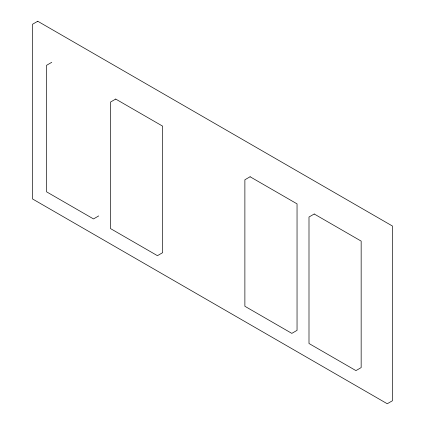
<?xml version="1.0" encoding="UTF-8"?>
<svg xmlns="http://www.w3.org/2000/svg" width="425" height="425" viewBox="0 0 425 425"><rect width="100%" height="100%" fill="white"/><g stroke="black" fill="none" stroke-linecap="round" stroke-linejoin="round"><path stroke-width="0.64" d="M51.765 62.31L46.548 65.322L46.548 191.818L93.5 218.928L98.717 215.916M37.745 21.25L32.528 24.262L32.528 198.948L387.255 403.75L392.472 400.738L392.472 226.052L37.745 21.25M115.706 99.062L110.489 102.074L110.489 228.57L157.441 255.675L162.658 252.663L162.658 126.167L115.706 99.062M250.097 176.763L244.88 179.775L244.88 306.271L291.826 333.375L297.043 330.363L297.043 203.867L250.097 176.763M314.213 213.998L308.996 217.01L308.996 343.506L355.943 370.611L361.16 367.598L361.16 241.102L314.213 213.998"/></g></svg>
